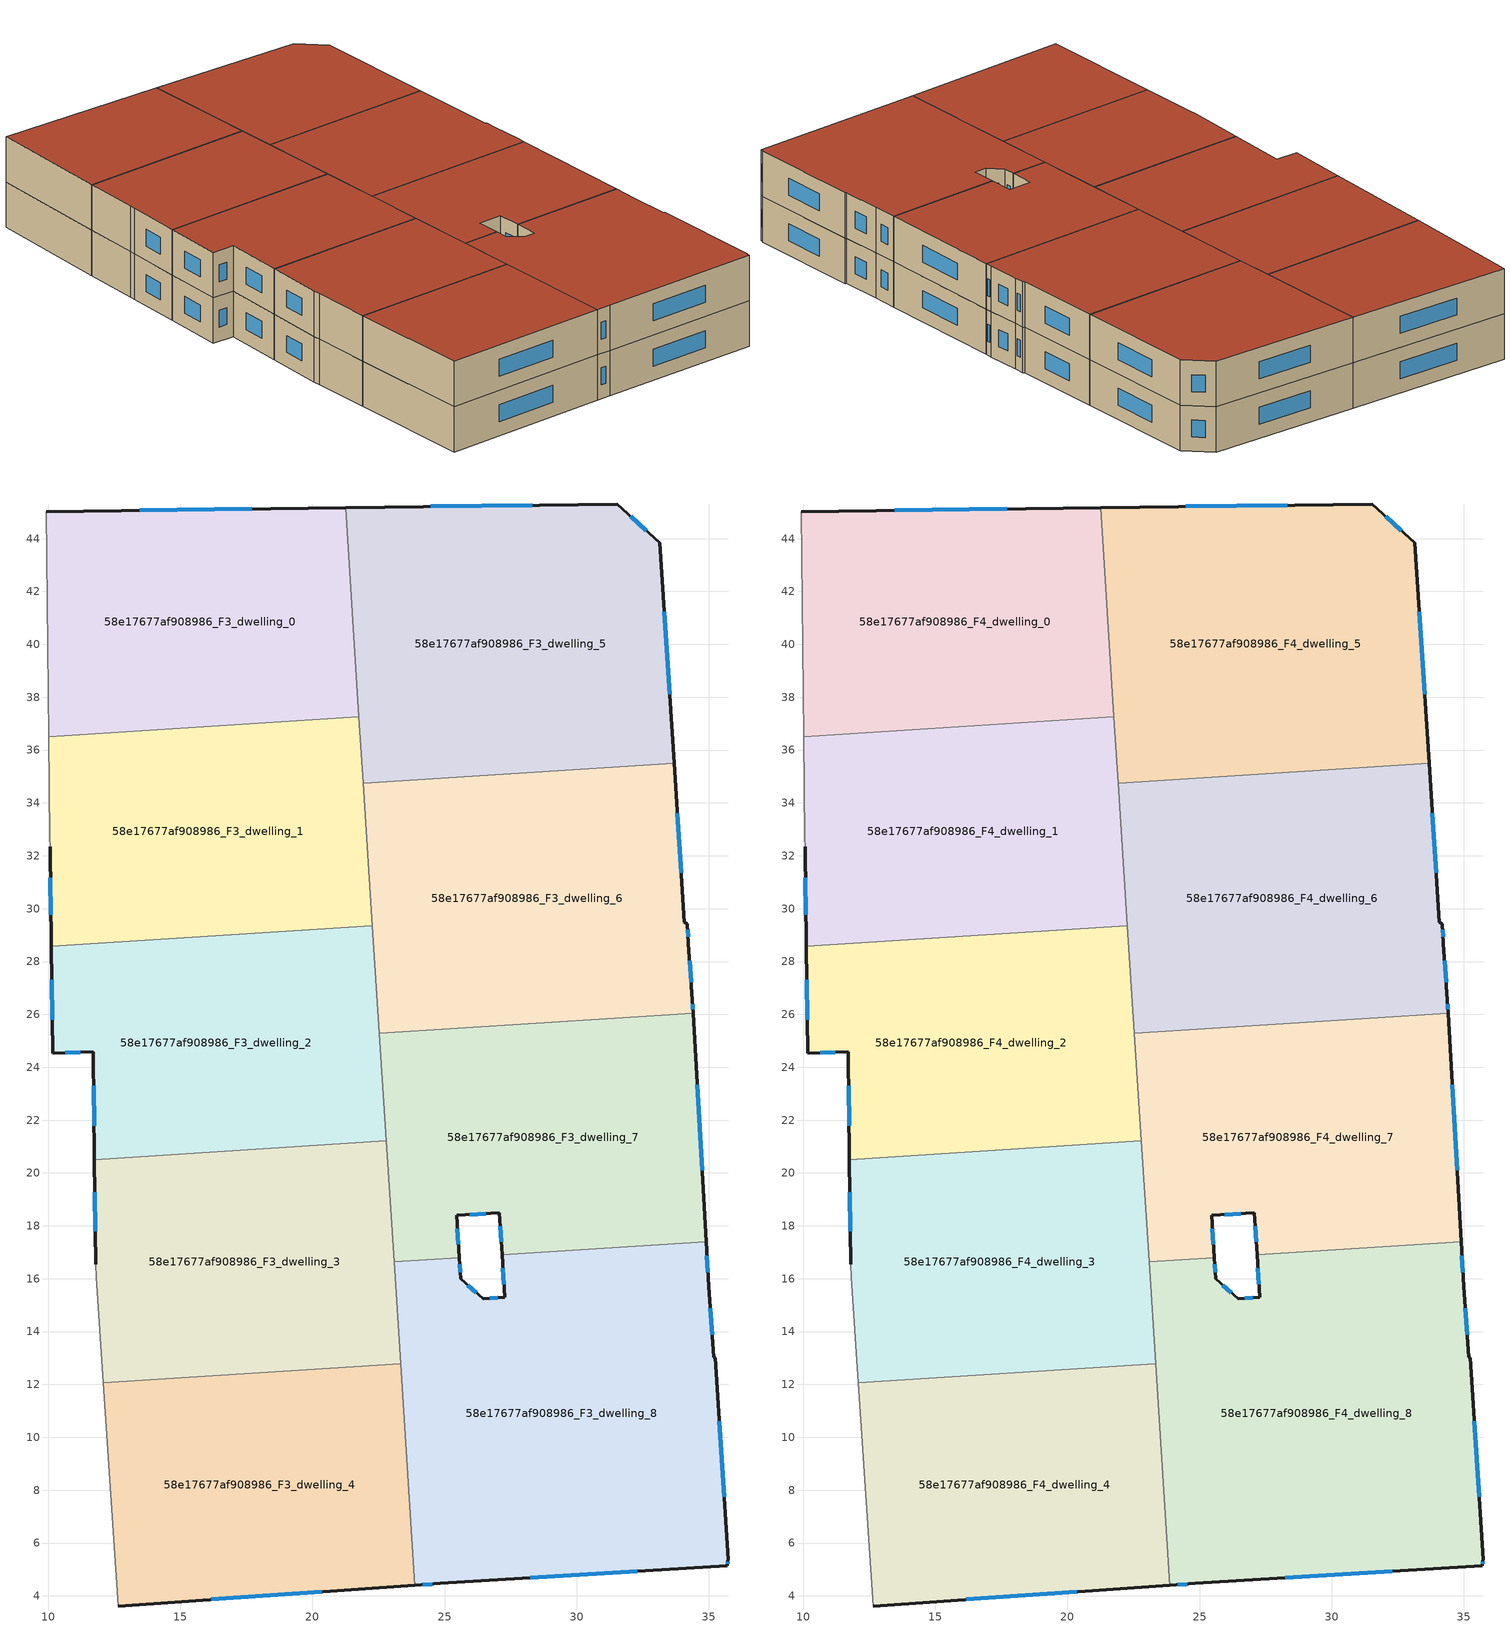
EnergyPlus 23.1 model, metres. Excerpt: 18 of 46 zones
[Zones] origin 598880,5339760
58e17677af908986_F3_dwelling_0
 floor to 58e17677af908986_F2_dwelling_0 (EU_floor_Construction): 21.26,45.17 21.76,37.27 10.02,36.51 9.93,45.02 z9
 wall outside (EU_wall_Construction): 21.26,45.17 9.93,45.02 z9:12
 wall to 58e17677af908986_F3_dwelling_1 (EU_wall_Construction): 10.02,36.51 21.76,37.27 z9:12
 wall adiabatic (EU_wall_Construction): 9.93,45.02 10.02,36.51 z9:12
 wall to 58e17677af908986_F3_dwelling_5 (EU_wall_Construction): 21.76,37.27 21.26,45.17 z9:12
 window (EU_Window_Construction): 17.7,45.13 13.48,45.07 z9.94:11.06
58e17677af908986_F3_dwelling_1
 floor to 58e17677af908986_F2_dwelling_1 (EU_floor_Construction): 21.76,37.27 22.27,29.36 10.12,28.58 10.07,32.35 10.07,32.68 10.02,36.51 z9
 wall outside (EU_wall_Construction): 10.07,32.35 10.12,28.58 z9:12
 wall to 58e17677af908986_F3_dwelling_2 (EU_wall_Construction): 10.12,28.58 22.27,29.36 z9:12
 wall adiabatic (EU_wall_Construction): 10.02,36.51 10.07,32.68 10.07,32.35 z9:12
 wall to 58e17677af908986_F3_dwelling_6 (EU_wall_Construction): 22.27,29.36 21.93,34.74 z9:12
 wall to 58e17677af908986_F3_dwelling_5 (EU_wall_Construction): 21.92,34.74 21.76,37.27 z9:12
 window (EU_Window_Construction): 10.09,31.17 10.11,29.76 z9.94:11.06
58e17677af908986_F3_dwelling_2
 floor to 58e17677af908986_F2_dwelling_2 (EU_floor_Construction): 22.27,29.36 22.8,21.21 11.76,20.5 11.71,24.59 10.17,24.53 10.12,28.58 z9
 wall outside (EU_wall_Construction): 10.12,28.58 10.17,24.53 11.71,24.59 11.76,20.5 z9:12
 wall to 58e17677af908986_F3_dwelling_3 (EU_wall_Construction): 11.76,20.5 22.8,21.21 z9:12
 wall to 58e17677af908986_F3_dwelling_7 (EU_wall_Construction): 22.8,21.21 22.53,25.28 z9:12
 wall to 58e17677af908986_F3_dwelling_6 (EU_wall_Construction): 22.53,25.28 22.27,29.36 z9:12
 window (EU_Window_Construction): 11.72,23.31 11.74,21.78 / 10.65,24.55 11.23,24.57 / 10.14,27.31 10.16,25.8 z9.94:11.06
58e17677af908986_F3_dwelling_3
 floor to 58e17677af908986_F2_dwelling_3 (EU_floor_Construction): 22.8,21.21 23.34,12.78 12.09,12.06 11.83,16.05 11.8,16.55 11.76,20.5 z9
 wall outside (EU_wall_Construction): 11.76,20.5 11.8,16.55 z9:12
 wall adiabatic (EU_wall_Construction): 11.8,16.55 11.83,16.05 12.09,12.06 z9:12
 wall to 58e17677af908986_F3_dwelling_4 (EU_wall_Construction): 12.09,12.06 23.34,12.78 z9:12
 wall to 58e17677af908986_F3_dwelling_8 (EU_wall_Construction): 23.34,12.78 23.09,16.64 z9:12
 wall to 58e17677af908986_F3_dwelling_7 (EU_wall_Construction): 23.09,16.64 22.79,21.21 z9:12
 window (EU_Window_Construction): 11.77,19.26 11.79,17.79 z9.94:11.06
58e17677af908986_F3_dwelling_4
 floor to 58e17677af908986_F2_dwelling_4 (EU_floor_Construction): 23.34,12.78 23.88,4.4 12.66,3.62 12.09,12.06 z9
 wall outside (EU_wall_Construction): 12.66,3.62 23.88,4.4 z9:12
 wall adiabatic (EU_wall_Construction): 12.09,12.06 12.66,3.62 z9:12
 wall to 58e17677af908986_F3_dwelling_8 (EU_wall_Construction): 23.88,4.4 23.34,12.78 z9:12
 window (EU_Window_Construction): 16.17,3.87 20.36,4.16 z9.94:11.06
58e17677af908986_F3_dwelling_5
 floor to 58e17677af908986_F2_dwelling_5 (EU_floor_Construction): 33.14,43.84 33.69,35.49 21.93,34.74 21.26,45.17 31.53,45.31 z9
 wall outside (EU_wall_Construction): 33.69,35.49 33.14,43.84 31.53,45.31 21.26,45.17 z9:12
 wall to 58e17677af908986_F3_dwelling_6 (EU_wall_Construction): 21.93,34.74 33.69,35.49 z9:12
 window (EU_Window_Construction): 28.31,45.27 24.48,45.22 / 32.64,44.3 32.04,44.85 / 33.52,38.11 33.31,41.22 z9.94:11.06
58e17677af908986_F3_dwelling_6
 floor to 58e17677af908986_F2_dwelling_6 (EU_floor_Construction): 33.69,35.49 34.08,29.48 34.18,29.43 34.23,28.7 34.38,26.54 34.41,26.05 22.53,25.28 21.93,34.74 z9
 wall outside (EU_wall_Construction): 34.41,26.05 34.38,26.54 34.23,28.7 34.18,29.43 34.08,29.48 33.69,35.49 z9:12
 wall to 58e17677af908986_F3_dwelling_7 (EU_wall_Construction): 22.53,25.28 34.41,26.05 z9:12
 window (EU_Window_Construction): 34.33,27.21 34.28,28.02 / 34.4,26.2 34.39,26.38 / 33.95,31.36 33.81,33.61 / 34.21,28.93 34.2,29.2 z9.94:11.06
58e17677af908986_F3_dwelling_7
 floor to 58e17677af908986_F2_dwelling_7 (EU_floor_Construction): 34.41,26.05 34.9,17.4 27.18,16.9 27.07,18.5 25.46,18.4 25.56,16.79 23.09,16.64 22.53,25.28 z9
 wall outside (EU_wall_Construction): 25.56,16.79 25.46,18.4 27.07,18.5 27.18,16.9 / 34.9,17.4 34.41,26.05 z9:12
 wall to 58e17677af908986_F3_dwelling_8 (EU_wall_Construction): 23.09,16.64 25.56,16.79 / 27.18,16.9 34.9,17.4 z9:12
 window (EU_Window_Construction): 25.96,18.43 26.57,18.46 / 25.52,17.3 25.49,17.89 / 34.75,20.11 34.56,23.33 / 27.11,17.99 27.14,17.4 z9.94:11.06
58e17677af908986_F3_dwelling_8
 floor to 58e17677af908986_F2_dwelling_8 (EU_floor_Construction): 34.9,17.4 34.99,15.72 35.19,13.04 35.24,13 35.74,5.37 35.71,5.35 35.7,5.15 24.84,4.47 23.88,4.4 23.09,16.64 25.56,16.79 25.61,15.99 26.46,15.25 27.28,15.3 27.18,16.9 z9
 wall outside (EU_wall_Construction): 23.88,4.4 24.84,4.47 35.7,5.15 35.71,5.35 35.74,5.37 35.24,13 35.19,13.04 34.99,15.72 34.9,17.4 / 27.18,16.9 27.28,15.3 26.46,15.25 25.61,15.99 25.56,16.79 z9:12
 window (EU_Window_Construction): 35.58,7.76 35.4,10.61 / 35.71,5.21 35.71,5.29 / 28.24,4.68 32.3,4.94 / 24.18,4.43 24.54,4.45 / 25.59,16.24 25.57,16.54 / 26.19,15.48 25.87,15.76 / 27.02,15.28 26.72,15.26 / 27.21,16.4 27.25,15.8 / 34.96,16.24 34.93,16.87 / 35.13,13.88 35.06,14.88 z9.94:11.06
58e17677af908986_F4_dwelling_0
 floor to 58e17677af908986_F3_dwelling_0 (EU_floor_Construction): 21.26,45.17 21.76,37.27 10.02,36.51 9.93,45.02 z12
 wall outside (EU_wall_Construction): 21.26,45.17 9.93,45.02 z12:15
 wall to 58e17677af908986_F4_dwelling_1 (EU_wall_Construction): 10.02,36.51 21.76,37.27 z12:15
 wall adiabatic (EU_wall_Construction): 9.93,45.02 10.02,36.51 z12:15
 wall to 58e17677af908986_F4_dwelling_5 (EU_wall_Construction): 21.76,37.27 21.26,45.17 z12:15
 window (EU_Window_Construction): 17.7,45.13 13.48,45.07 z12.94:14.06
 roof outside (EU_roof_Construction): 21.76,37.27 21.26,45.17 9.93,45.02 10.02,36.51 z15
58e17677af908986_F4_dwelling_1
 floor to 58e17677af908986_F3_dwelling_1 (EU_floor_Construction): 21.76,37.27 22.27,29.36 10.12,28.58 10.07,32.35 10.07,32.68 10.02,36.51 z12
 wall outside (EU_wall_Construction): 10.07,32.35 10.12,28.58 z12:15
 wall to 58e17677af908986_F4_dwelling_2 (EU_wall_Construction): 10.12,28.58 22.27,29.36 z12:15
 wall adiabatic (EU_wall_Construction): 10.02,36.51 10.07,32.68 10.07,32.35 z12:15
 wall to 58e17677af908986_F4_dwelling_6 (EU_wall_Construction): 22.27,29.36 21.93,34.74 z12:15
 wall to 58e17677af908986_F4_dwelling_5 (EU_wall_Construction): 21.92,34.74 21.76,37.27 z12:15
 window (EU_Window_Construction): 10.09,31.17 10.11,29.76 z12.94:14.06
 roof outside (EU_roof_Construction): 22.27,29.36 21.76,37.27 10.02,36.51 10.07,32.68 10.07,32.35 10.12,28.58 z15
58e17677af908986_F4_dwelling_2
 floor to 58e17677af908986_F3_dwelling_2 (EU_floor_Construction): 22.27,29.36 22.8,21.21 11.76,20.5 11.71,24.59 10.17,24.53 10.12,28.58 z12
 wall outside (EU_wall_Construction): 10.12,28.58 10.17,24.53 11.71,24.59 11.76,20.5 z12:15
 wall to 58e17677af908986_F4_dwelling_3 (EU_wall_Construction): 11.76,20.5 22.8,21.21 z12:15
 wall to 58e17677af908986_F4_dwelling_7 (EU_wall_Construction): 22.8,21.21 22.53,25.28 z12:15
 wall to 58e17677af908986_F4_dwelling_6 (EU_wall_Construction): 22.53,25.28 22.27,29.36 z12:15
 window (EU_Window_Construction): 11.72,23.31 11.74,21.78 / 10.65,24.55 11.23,24.57 / 10.14,27.31 10.16,25.8 z12.94:14.06
 roof outside (EU_roof_Construction): 22.8,21.21 22.27,29.36 10.12,28.58 10.17,24.53 11.71,24.59 11.76,20.5 z15
58e17677af908986_F4_dwelling_3
 floor to 58e17677af908986_F3_dwelling_3 (EU_floor_Construction): 22.8,21.21 23.34,12.78 12.09,12.06 11.83,16.05 11.8,16.55 11.76,20.5 z12
 wall outside (EU_wall_Construction): 11.76,20.5 11.8,16.55 z12:15
 wall adiabatic (EU_wall_Construction): 11.8,16.55 11.83,16.05 12.09,12.06 z12:15
 wall to 58e17677af908986_F4_dwelling_4 (EU_wall_Construction): 12.09,12.06 23.34,12.78 z12:15
 wall to 58e17677af908986_F4_dwelling_8 (EU_wall_Construction): 23.34,12.78 23.09,16.64 z12:15
 wall to 58e17677af908986_F4_dwelling_7 (EU_wall_Construction): 23.09,16.64 22.79,21.21 z12:15
 window (EU_Window_Construction): 11.77,19.26 11.79,17.79 z12.94:14.06
 roof outside (EU_roof_Construction): 23.34,12.78 22.8,21.21 11.76,20.5 11.8,16.55 11.83,16.05 12.09,12.06 z15
58e17677af908986_F4_dwelling_4
 floor to 58e17677af908986_F3_dwelling_4 (EU_floor_Construction): 23.34,12.78 23.88,4.4 12.66,3.62 12.09,12.06 z12
 wall outside (EU_wall_Construction): 12.66,3.62 23.88,4.4 z12:15
 wall adiabatic (EU_wall_Construction): 12.09,12.06 12.66,3.62 z12:15
 wall to 58e17677af908986_F4_dwelling_8 (EU_wall_Construction): 23.88,4.4 23.34,12.78 z12:15
 window (EU_Window_Construction): 16.17,3.87 20.36,4.16 z12.94:14.06
 roof outside (EU_roof_Construction): 23.88,4.4 23.34,12.78 12.09,12.06 12.66,3.62 z15
58e17677af908986_F4_dwelling_5
 floor to 58e17677af908986_F3_dwelling_5 (EU_floor_Construction): 33.14,43.84 33.69,35.49 21.93,34.74 21.26,45.17 31.53,45.31 z12
 wall outside (EU_wall_Construction): 33.69,35.49 33.14,43.84 31.53,45.31 21.26,45.17 z12:15
 wall to 58e17677af908986_F4_dwelling_6 (EU_wall_Construction): 21.93,34.74 33.69,35.49 z12:15
 window (EU_Window_Construction): 28.31,45.27 24.48,45.22 / 32.64,44.3 32.04,44.85 / 33.52,38.11 33.31,41.22 z12.94:14.06
 roof outside (EU_roof_Construction): 33.69,35.49 33.14,43.84 31.53,45.31 21.26,45.17 21.93,34.74 z15
58e17677af908986_F4_dwelling_6
 floor to 58e17677af908986_F3_dwelling_6 (EU_floor_Construction): 33.69,35.49 34.08,29.48 34.18,29.43 34.23,28.7 34.38,26.54 34.41,26.05 22.53,25.28 21.93,34.74 z12
 wall outside (EU_wall_Construction): 34.41,26.05 34.38,26.54 34.23,28.7 34.18,29.43 34.08,29.48 33.69,35.49 z12:15
 wall to 58e17677af908986_F4_dwelling_7 (EU_wall_Construction): 22.53,25.28 34.41,26.05 z12:15
 window (EU_Window_Construction): 34.33,27.21 34.28,28.02 / 34.4,26.2 34.39,26.38 / 33.95,31.36 33.81,33.61 / 34.21,28.93 34.2,29.2 z12.94:14.06
 roof outside (EU_roof_Construction): 34.41,26.05 34.38,26.54 34.23,28.7 34.18,29.43 34.08,29.48 33.69,35.49 21.93,34.74 22.53,25.28 z15
58e17677af908986_F4_dwelling_7
 floor to 58e17677af908986_F3_dwelling_7 (EU_floor_Construction): 34.41,26.05 34.9,17.4 27.18,16.9 27.07,18.5 25.46,18.4 25.56,16.79 23.09,16.64 22.53,25.28 z12
 wall outside (EU_wall_Construction): 25.56,16.79 25.46,18.4 27.07,18.5 27.18,16.9 / 34.9,17.4 34.41,26.05 z12:15
 wall to 58e17677af908986_F4_dwelling_8 (EU_wall_Construction): 23.09,16.64 25.56,16.79 / 27.18,16.9 34.9,17.4 z12:15
 window (EU_Window_Construction): 25.96,18.43 26.57,18.46 / 25.52,17.3 25.49,17.89 / 34.75,20.11 34.56,23.33 / 27.11,17.99 27.14,17.4 z12.94:14.06
 roof outside (EU_roof_Construction): 34.9,17.4 34.41,26.05 22.53,25.28 23.09,16.64 25.56,16.79 25.46,18.4 27.07,18.5 27.18,16.9 z15
58e17677af908986_F4_dwelling_8
 floor to 58e17677af908986_F3_dwelling_8 (EU_floor_Construction): 34.9,17.4 34.99,15.72 35.19,13.04 35.24,13 35.74,5.37 35.71,5.35 35.7,5.15 24.84,4.47 23.88,4.4 23.09,16.64 25.56,16.79 25.61,15.99 26.46,15.25 27.28,15.3 27.18,16.9 z12
 wall outside (EU_wall_Construction): 23.88,4.4 24.84,4.47 35.7,5.15 35.71,5.35 35.74,5.37 35.24,13 35.19,13.04 34.99,15.72 34.9,17.4 / 27.18,16.9 27.28,15.3 26.46,15.25 25.61,15.99 25.56,16.79 z12:15
 window (EU_Window_Construction): 35.58,7.76 35.4,10.61 / 35.71,5.21 35.71,5.29 / 28.24,4.68 32.3,4.94 / 24.18,4.43 24.54,4.45 / 25.59,16.24 25.57,16.54 / 26.19,15.48 25.87,15.76 / 27.02,15.28 26.72,15.26 / 27.21,16.4 27.25,15.8 / 34.96,16.24 34.93,16.87 / 35.13,13.88 35.06,14.88 z12.94:14.06
 roof outside (EU_roof_Construction): 35.7,5.15 35.71,5.35 35.74,5.37 35.24,13 35.19,13.04 34.99,15.72 34.9,17.4 27.18,16.9 27.28,15.3 26.46,15.25 25.61,15.99 25.56,16.79 23.09,16.64 23.88,4.4 24.84,4.47 z15
[Building]
EU S2 Campaign: North Axis=0; Terrain=City; Solar Distribution=FullExterior
[Site:Location]
Vienna: Latitude=48; Longitude=16.5; Time Zone=1; Elevation=183
[SizingPeriod:WeatherFileDays]
AnnualSizingPeriod: Begin Month=1; Begin Day of Month=1; End Month=12; End Day of Month=31; Day of Week for Start Day=Monday; Use Weather File Daylight Saving Period=No; Use Weather File Rain and Snow Indicators=No
[MATERIAL]
EU_InternalMass_Material: Roughness=MediumRough; Thickness=0.1; Conductivity=1; Density=1800; Specific Heat=900; Thermal Absorptance=0.9; Solar Absorptance=0.7; Visible Absorptance=0.7
[MATERIAL:NOMASS] Roughness=MediumRough; Thermal Absorptance=0.9; Solar Absorptance=0.7; Visible Absorptance=0.7
Name | Thermal Resistance
EU_wall_NoMass | 0.914258
EU_roof_NoMass | 0.954009
EU_floor_NoMass | 1.09711
[WINDOWMATERIAL:SIMPLEGLAZINGSYSTEM]
EU_Window_SimpleGlazing: UFactor=2.09642; Solar Heat Gain Coefficient=0.65; Visible Transmittance=0.65
[CONSTRUCTION]
EU_wall_Construction: EU_wall_NoMass
EU_roof_Construction: EU_roof_NoMass
EU_floor_Construction: EU_floor_NoMass
EU_Window_Construction: EU_Window_SimpleGlazing
EU_InternalMass_Construction: EU_InternalMass_Material
[ZONE] Type=1; Multiplier=1; Ceiling Height=autocalculate; Floor Area=autocalculate; Part of Total Floor Area=Yes
Name | Volume
58e17677af908986_F3_dwelling_0; 58e17677af908986_F4_dwelling_0 | 284.489
58e17677af908986_F3_dwelling_1; 58e17677af908986_F4_dwelling_1 | 284.474
58e17677af908986_F3_dwelling_2; 58e17677af908986_F4_dwelling_2 | 284.469
58e17677af908986_F3_dwelling_3; 58e17677af908986_F4_dwelling_3; 58e17677af908986_F3_dwelling_4; 58e17677af908986_F4_dwelling_4 | 284.477
58e17677af908986_F3_dwelling_5; 58e17677af908986_F4_dwelling_5 | 355.583
58e17677af908986_F3_dwelling_6; 58e17677af908986_F4_dwelling_6 | 336.16
58e17677af908986_F3_dwelling_7; 58e17677af908986_F4_dwelling_7 | 300.653
58e17677af908986_F3_dwelling_8; 58e17677af908986_F4_dwelling_8 | 429.927
[INTERNALMASS] Construction=EU_InternalMass_Construction
Name | Zone or ZoneList | Surface Area
58e17677af908986_F3_dwelling_0_EU_InternalMass | 58e17677af908986_F3_dwelling_0 | 94.8298
58e17677af908986_F3_dwelling_1_EU_InternalMass | 58e17677af908986_F3_dwelling_1 | 94.8246
58e17677af908986_F3_dwelling_2_EU_InternalMass | 58e17677af908986_F3_dwelling_2 | 94.823
58e17677af908986_F3_dwelling_3_EU_InternalMass | 58e17677af908986_F3_dwelling_3 | 94.8251
58e17677af908986_F3_dwelling_4_EU_InternalMass | 58e17677af908986_F3_dwelling_4 | 94.8261
58e17677af908986_F3_dwelling_5_EU_InternalMass | 58e17677af908986_F3_dwelling_5 | 118.528
58e17677af908986_F3_dwelling_6_EU_InternalMass | 58e17677af908986_F3_dwelling_6 | 112.053
58e17677af908986_F3_dwelling_7_EU_InternalMass | 58e17677af908986_F3_dwelling_7 | 100.218
58e17677af908986_F3_dwelling_8_EU_InternalMass | 58e17677af908986_F3_dwelling_8 | 143.309
58e17677af908986_F4_dwelling_0_EU_InternalMass | 58e17677af908986_F4_dwelling_0 | 94.8298
58e17677af908986_F4_dwelling_1_EU_InternalMass | 58e17677af908986_F4_dwelling_1 | 94.8246
58e17677af908986_F4_dwelling_2_EU_InternalMass | 58e17677af908986_F4_dwelling_2 | 94.823
58e17677af908986_F4_dwelling_3_EU_InternalMass | 58e17677af908986_F4_dwelling_3 | 94.8251
58e17677af908986_F4_dwelling_4_EU_InternalMass | 58e17677af908986_F4_dwelling_4 | 94.8261
58e17677af908986_F4_dwelling_5_EU_InternalMass | 58e17677af908986_F4_dwelling_5 | 118.528
58e17677af908986_F4_dwelling_6_EU_InternalMass | 58e17677af908986_F4_dwelling_6 | 112.053
58e17677af908986_F4_dwelling_7_EU_InternalMass | 58e17677af908986_F4_dwelling_7 | 100.218
58e17677af908986_F4_dwelling_8_EU_InternalMass | 58e17677af908986_F4_dwelling_8 | 143.309
[OTHEREQUIPMENT] Fuel Type=Electricity; Design Level Calculation Method=Watts/Area; Power per Zone Floor Area=1; Fraction Latent=0; Fraction Radiant=0; Fraction Lost=0; Carbon Dioxide Generation Rate=0; EndUse Subcategory=EU_Step8_InternalGains
Name | Zone or ZoneList or Space or SpaceList | Schedule
EU_Step8_InternalGain_58e17677af908986_F3_dwelling_0_f000 | 58e17677af908986_F3_dwelling_0 | EU_Step8_GainSchedule_58e17677af908986_F3_dwelling_0_f000
EU_Step8_InternalGain_58e17677af908986_F3_dwelling_1_f000 | 58e17677af908986_F3_dwelling_1 | EU_Step8_GainSchedule_58e17677af908986_F3_dwelling_1_f000
EU_Step8_InternalGain_58e17677af908986_F3_dwelling_2_f000 | 58e17677af908986_F3_dwelling_2 | EU_Step8_GainSchedule_58e17677af908986_F3_dwelling_2_f000
EU_Step8_InternalGain_58e17677af908986_F3_dwelling_3_f000 | 58e17677af908986_F3_dwelling_3 | EU_Step8_GainSchedule_58e17677af908986_F3_dwelling_3_f000
EU_Step8_InternalGain_58e17677af908986_F3_dwelling_4_f000 | 58e17677af908986_F3_dwelling_4 | EU_Step8_GainSchedule_58e17677af908986_F3_dwelling_4_f000
EU_Step8_InternalGain_58e17677af908986_F3_dwelling_5_f000 | 58e17677af908986_F3_dwelling_5 | EU_Step8_GainSchedule_58e17677af908986_F3_dwelling_5_f000
EU_Step8_InternalGain_58e17677af908986_F3_dwelling_6_f000 | 58e17677af908986_F3_dwelling_6 | EU_Step8_GainSchedule_58e17677af908986_F3_dwelling_6_f000
EU_Step8_InternalGain_58e17677af908986_F3_dwelling_7_f000 | 58e17677af908986_F3_dwelling_7 | EU_Step8_GainSchedule_58e17677af908986_F3_dwelling_7_f000
EU_Step8_InternalGain_58e17677af908986_F3_dwelling_8_f000 | 58e17677af908986_F3_dwelling_8 | EU_Step8_GainSchedule_58e17677af908986_F3_dwelling_8_f000
EU_Step8_InternalGain_58e17677af908986_F4_dwelling_0_f000 | 58e17677af908986_F4_dwelling_0 | EU_Step8_GainSchedule_58e17677af908986_F4_dwelling_0_f000
EU_Step8_InternalGain_58e17677af908986_F4_dwelling_1_f000 | 58e17677af908986_F4_dwelling_1 | EU_Step8_GainSchedule_58e17677af908986_F4_dwelling_1_f000
EU_Step8_InternalGain_58e17677af908986_F4_dwelling_2_f000 | 58e17677af908986_F4_dwelling_2 | EU_Step8_GainSchedule_58e17677af908986_F4_dwelling_2_f000
EU_Step8_InternalGain_58e17677af908986_F4_dwelling_3_f000 | 58e17677af908986_F4_dwelling_3 | EU_Step8_GainSchedule_58e17677af908986_F4_dwelling_3_f000
EU_Step8_InternalGain_58e17677af908986_F4_dwelling_4_f000 | 58e17677af908986_F4_dwelling_4 | EU_Step8_GainSchedule_58e17677af908986_F4_dwelling_4_f000
EU_Step8_InternalGain_58e17677af908986_F4_dwelling_5_f000 | 58e17677af908986_F4_dwelling_5 | EU_Step8_GainSchedule_58e17677af908986_F4_dwelling_5_f000
EU_Step8_InternalGain_58e17677af908986_F4_dwelling_6_f000 | 58e17677af908986_F4_dwelling_6 | EU_Step8_GainSchedule_58e17677af908986_F4_dwelling_6_f000
EU_Step8_InternalGain_58e17677af908986_F4_dwelling_7_f000 | 58e17677af908986_F4_dwelling_7 | EU_Step8_GainSchedule_58e17677af908986_F4_dwelling_7_f000
EU_Step8_InternalGain_58e17677af908986_F4_dwelling_8_f000 | 58e17677af908986_F4_dwelling_8 | EU_Step8_GainSchedule_58e17677af908986_F4_dwelling_8_f000
[ZONEVENTILATION:DESIGNFLOWRATE] Schedule=EU_AlwaysOn; Design Flow Rate Calculation Method=AirChanges/Hour; Air Changes per Hour=0.546891; Ventilation Type=Natural; Fan Pressure Rise=0; Fan Total Efficiency=1; Constant Term Coefficient=1; Temperature Term Coefficient=0; Velocity Term Coefficient=0; Velocity Squared Term Coefficient=0; Minimum Indoor Temperature=-100; Maximum Indoor Temperature=100; Delta Temperature=-100; Minimum Outdoor Temperature=-100; Maximum Outdoor Temperature=100; Maximum Wind Speed=40
Name | Zone or ZoneList or Space or SpaceList
EU_ConstantAir_58e17677af908986_F3_dwelling_0 | 58e17677af908986_F3_dwelling_0
EU_ConstantAir_58e17677af908986_F3_dwelling_1 | 58e17677af908986_F3_dwelling_1
EU_ConstantAir_58e17677af908986_F3_dwelling_2 | 58e17677af908986_F3_dwelling_2
EU_ConstantAir_58e17677af908986_F3_dwelling_3 | 58e17677af908986_F3_dwelling_3
EU_ConstantAir_58e17677af908986_F3_dwelling_4 | 58e17677af908986_F3_dwelling_4
EU_ConstantAir_58e17677af908986_F3_dwelling_5 | 58e17677af908986_F3_dwelling_5
EU_ConstantAir_58e17677af908986_F3_dwelling_6 | 58e17677af908986_F3_dwelling_6
EU_ConstantAir_58e17677af908986_F3_dwelling_7 | 58e17677af908986_F3_dwelling_7
EU_ConstantAir_58e17677af908986_F3_dwelling_8 | 58e17677af908986_F3_dwelling_8
EU_ConstantAir_58e17677af908986_F4_dwelling_0 | 58e17677af908986_F4_dwelling_0
EU_ConstantAir_58e17677af908986_F4_dwelling_1 | 58e17677af908986_F4_dwelling_1
EU_ConstantAir_58e17677af908986_F4_dwelling_2 | 58e17677af908986_F4_dwelling_2
EU_ConstantAir_58e17677af908986_F4_dwelling_3 | 58e17677af908986_F4_dwelling_3
EU_ConstantAir_58e17677af908986_F4_dwelling_4 | 58e17677af908986_F4_dwelling_4
EU_ConstantAir_58e17677af908986_F4_dwelling_5 | 58e17677af908986_F4_dwelling_5
EU_ConstantAir_58e17677af908986_F4_dwelling_6 | 58e17677af908986_F4_dwelling_6
EU_ConstantAir_58e17677af908986_F4_dwelling_7 | 58e17677af908986_F4_dwelling_7
EU_ConstantAir_58e17677af908986_F4_dwelling_8 | 58e17677af908986_F4_dwelling_8
[HVACTEMPLATE:THERMOSTAT] Constant Heating Setpoint=20; Constant Cooling Setpoint=50
EU_HeatOnly_58e17677af908986_F2_dwelling_2; EU_HeatOnly_58e17677af908986_F2_dwelling_3; EU_HeatOnly_58e17677af908986_F2_dwelling_4; EU_HeatOnly_58e17677af908986_F2_dwelling_5; EU_HeatOnly_58e17677af908986_F2_dwelling_6; EU_HeatOnly_58e17677af908986_F2_dwelling_7; EU_HeatOnly_58e17677af908986_F2_dwelling_8; EU_HeatOnly_58e17677af908986_F3_dwelling_0; EU_HeatOnly_58e17677af908986_F3_dwelling_1; EU_HeatOnly_58e17677af908986_F3_dwelling_2; EU_HeatOnly_58e17677af908986_F3_dwelling_3; EU_HeatOnly_58e17677af908986_F3_dwelling_4; EU_HeatOnly_58e17677af908986_F3_dwelling_5; EU_HeatOnly_58e17677af908986_F3_dwelling_6; EU_HeatOnly_58e17677af908986_F3_dwelling_7; EU_HeatOnly_58e17677af908986_F3_dwelling_8; EU_HeatOnly_58e17677af908986_F4_dwelling_0; EU_HeatOnly_58e17677af908986_F4_dwelling_1; EU_HeatOnly_58e17677af908986_F4_dwelling_2; EU_HeatOnly_58e17677af908986_F4_dwelling_3; EU_HeatOnly_58e17677af908986_F4_dwelling_4; EU_HeatOnly_58e17677af908986_F4_dwelling_5; EU_HeatOnly_58e17677af908986_F4_dwelling_6; EU_HeatOnly_58e17677af908986_F4_dwelling_7; EU_HeatOnly_58e17677af908986_F4_dwelling_8
[HVACTEMPLATE:ZONE:IDEALLOADSAIRSYSTEM] System Availability Schedule=EU_AlwaysOn; Maximum Heating Supply Air Temperature=50; Minimum Cooling Supply Air Temperature=13; Maximum Heating Supply Air Humidity Ratio=0.0156; Minimum Cooling Supply Air Humidity Ratio=0.0077; Heating Limit=NoLimit; Cooling Limit=NoLimit; Heating Availability Schedule=EU_AlwaysOn; Cooling Availability Schedule=EU_CoolingOff; Dehumidification Control Type=ConstantSensibleHeatRatio; Cooling Sensible Heat Ratio=0.7; Dehumidification Setpoint=60; Humidification Control Type=None; Humidification Setpoint=30; Outdoor Air Method=None; Outdoor Air Flow Rate per Person=0.00944; Outdoor Air Flow Rate per Zone Floor Area=0; Outdoor Air Flow Rate per Zone=0; Demand Controlled Ventilation Type=None; Outdoor Air Economizer Type=NoEconomizer; Heat Recovery Type=None; Sensible Heat Recovery Effectiveness=0.7; Latent Heat Recovery Effectiveness=0.65
Name | Template Thermostat
58e17677af908986_F3_dwelling_0 | EU_HeatOnly_58e17677af908986_F3_dwelling_0
58e17677af908986_F3_dwelling_1 | EU_HeatOnly_58e17677af908986_F3_dwelling_1
58e17677af908986_F3_dwelling_2 | EU_HeatOnly_58e17677af908986_F3_dwelling_2
58e17677af908986_F3_dwelling_3 | EU_HeatOnly_58e17677af908986_F3_dwelling_3
58e17677af908986_F3_dwelling_4 | EU_HeatOnly_58e17677af908986_F3_dwelling_4
58e17677af908986_F3_dwelling_5 | EU_HeatOnly_58e17677af908986_F3_dwelling_5
58e17677af908986_F3_dwelling_6 | EU_HeatOnly_58e17677af908986_F3_dwelling_6
58e17677af908986_F3_dwelling_7 | EU_HeatOnly_58e17677af908986_F3_dwelling_7
58e17677af908986_F3_dwelling_8 | EU_HeatOnly_58e17677af908986_F3_dwelling_8
58e17677af908986_F4_dwelling_0 | EU_HeatOnly_58e17677af908986_F4_dwelling_0
58e17677af908986_F4_dwelling_1 | EU_HeatOnly_58e17677af908986_F4_dwelling_1
58e17677af908986_F4_dwelling_2 | EU_HeatOnly_58e17677af908986_F4_dwelling_2
58e17677af908986_F4_dwelling_3 | EU_HeatOnly_58e17677af908986_F4_dwelling_3
58e17677af908986_F4_dwelling_4 | EU_HeatOnly_58e17677af908986_F4_dwelling_4
58e17677af908986_F4_dwelling_5 | EU_HeatOnly_58e17677af908986_F4_dwelling_5
58e17677af908986_F4_dwelling_6 | EU_HeatOnly_58e17677af908986_F4_dwelling_6
58e17677af908986_F4_dwelling_7 | EU_HeatOnly_58e17677af908986_F4_dwelling_7
58e17677af908986_F4_dwelling_8 | EU_HeatOnly_58e17677af908986_F4_dwelling_8
[SIZING:ZONE] Zone Cooling Design Supply Air Temperature Input Method=SupplyAirTemperature; Zone Cooling Design Supply Air Temperature=13; Zone Heating Design Supply Air Temperature Input Method=SupplyAirTemperature; Zone Heating Design Supply Air Temperature=50; Zone Cooling Design Supply Air Humidity Ratio=0.008; Zone Heating Design Supply Air Humidity Ratio=0.008; Cooling Design Air Flow Method=DesignDay; Cooling Design Air Flow Rate=0; Cooling Minimum Air Flow per Zone Floor Area=0.000762; Cooling Minimum Air Flow=0; Cooling Minimum Air Flow Fraction=0.2; Heating Design Air Flow Method=DesignDay; Heating Design Air Flow Rate=0; Heating Maximum Air Flow per Zone Floor Area=0.002032; Heating Maximum Air Flow=0.141576; Heating Maximum Air Flow Fraction=0.3; Account for Dedicated Outdoor Air System=No; Dedicated Outdoor Air System Control Strategy=NeutralSupplyAir; Dedicated Outdoor Air Low Setpoint Temperature for Design=autosize; Dedicated Outdoor Air High Setpoint Temperature for Design=autosize; Zone Load Sizing Method=Sensible Load Only No Latent Load; Zone Latent Cooling Design Supply Air Humidity Ratio Input Method=HumidityRatioDifference; Zone Cooling Design Supply Air Humidity Ratio Difference=0.005; Zone Latent Heating Design Supply Air Humidity Ratio Input Method=HumidityRatioDifference; Zone Humidification Design Supply Air Humidity Ratio Difference=0.005
58e17677af908986_F3_dwelling_0; 58e17677af908986_F3_dwelling_1; 58e17677af908986_F3_dwelling_2; 58e17677af908986_F3_dwelling_3; 58e17677af908986_F3_dwelling_4; 58e17677af908986_F3_dwelling_5; 58e17677af908986_F3_dwelling_6; 58e17677af908986_F3_dwelling_7; 58e17677af908986_F3_dwelling_8; 58e17677af908986_F4_dwelling_0; 58e17677af908986_F4_dwelling_1; 58e17677af908986_F4_dwelling_2; 58e17677af908986_F4_dwelling_3; 58e17677af908986_F4_dwelling_4; 58e17677af908986_F4_dwelling_5; 58e17677af908986_F4_dwelling_6; 58e17677af908986_F4_dwelling_7; 58e17677af908986_F4_dwelling_8
[SCHEDULE:CONSTANT]
Name | Hourly Value
EU_AlwaysOn | 1
EU_CoolingOff | 0
[SCHEDULE:FILE] Column Number=1; Rows to Skip at Top=0; Number of Hours of Data=8760; Column Separator=Comma; Interpolate to Timestep=No; Minutes per Item=60; Adjust Schedule for Daylight Savings=Yes
Name | File
EU_Step8_GainSchedule_58e17677af908986_F3_dwelling_0_f000 | ../../schedules/58e17677af908986/58e17677af908986_F3_dwelling_0_f000_gain.csv
EU_Step8_GainSchedule_58e17677af908986_F3_dwelling_1_f000 | ../../schedules/58e17677af908986/58e17677af908986_F3_dwelling_1_f000_gain.csv
EU_Step8_GainSchedule_58e17677af908986_F3_dwelling_2_f000 | ../../schedules/58e17677af908986/58e17677af908986_F3_dwelling_2_f000_gain.csv
EU_Step8_GainSchedule_58e17677af908986_F3_dwelling_3_f000 | ../../schedules/58e17677af908986/58e17677af908986_F3_dwelling_3_f000_gain.csv
EU_Step8_GainSchedule_58e17677af908986_F3_dwelling_4_f000 | ../../schedules/58e17677af908986/58e17677af908986_F3_dwelling_4_f000_gain.csv
EU_Step8_GainSchedule_58e17677af908986_F3_dwelling_5_f000 | ../../schedules/58e17677af908986/58e17677af908986_F3_dwelling_5_f000_gain.csv
EU_Step8_GainSchedule_58e17677af908986_F3_dwelling_6_f000 | ../../schedules/58e17677af908986/58e17677af908986_F3_dwelling_6_f000_gain.csv
EU_Step8_GainSchedule_58e17677af908986_F3_dwelling_7_f000 | ../../schedules/58e17677af908986/58e17677af908986_F3_dwelling_7_f000_gain.csv
EU_Step8_GainSchedule_58e17677af908986_F3_dwelling_8_f000 | ../../schedules/58e17677af908986/58e17677af908986_F3_dwelling_8_f000_gain.csv
EU_Step8_GainSchedule_58e17677af908986_F4_dwelling_0_f000 | ../../schedules/58e17677af908986/58e17677af908986_F4_dwelling_0_f000_gain.csv
EU_Step8_GainSchedule_58e17677af908986_F4_dwelling_1_f000 | ../../schedules/58e17677af908986/58e17677af908986_F4_dwelling_1_f000_gain.csv
EU_Step8_GainSchedule_58e17677af908986_F4_dwelling_2_f000 | ../../schedules/58e17677af908986/58e17677af908986_F4_dwelling_2_f000_gain.csv
EU_Step8_GainSchedule_58e17677af908986_F4_dwelling_3_f000 | ../../schedules/58e17677af908986/58e17677af908986_F4_dwelling_3_f000_gain.csv
EU_Step8_GainSchedule_58e17677af908986_F4_dwelling_4_f000 | ../../schedules/58e17677af908986/58e17677af908986_F4_dwelling_4_f000_gain.csv
EU_Step8_GainSchedule_58e17677af908986_F4_dwelling_5_f000 | ../../schedules/58e17677af908986/58e17677af908986_F4_dwelling_5_f000_gain.csv
EU_Step8_GainSchedule_58e17677af908986_F4_dwelling_6_f000 | ../../schedules/58e17677af908986/58e17677af908986_F4_dwelling_6_f000_gain.csv
EU_Step8_GainSchedule_58e17677af908986_F4_dwelling_7_f000 | ../../schedules/58e17677af908986/58e17677af908986_F4_dwelling_7_f000_gain.csv
EU_Step8_GainSchedule_58e17677af908986_F4_dwelling_8_f000 | ../../schedules/58e17677af908986/58e17677af908986_F4_dwelling_8_f000_gain.csv
